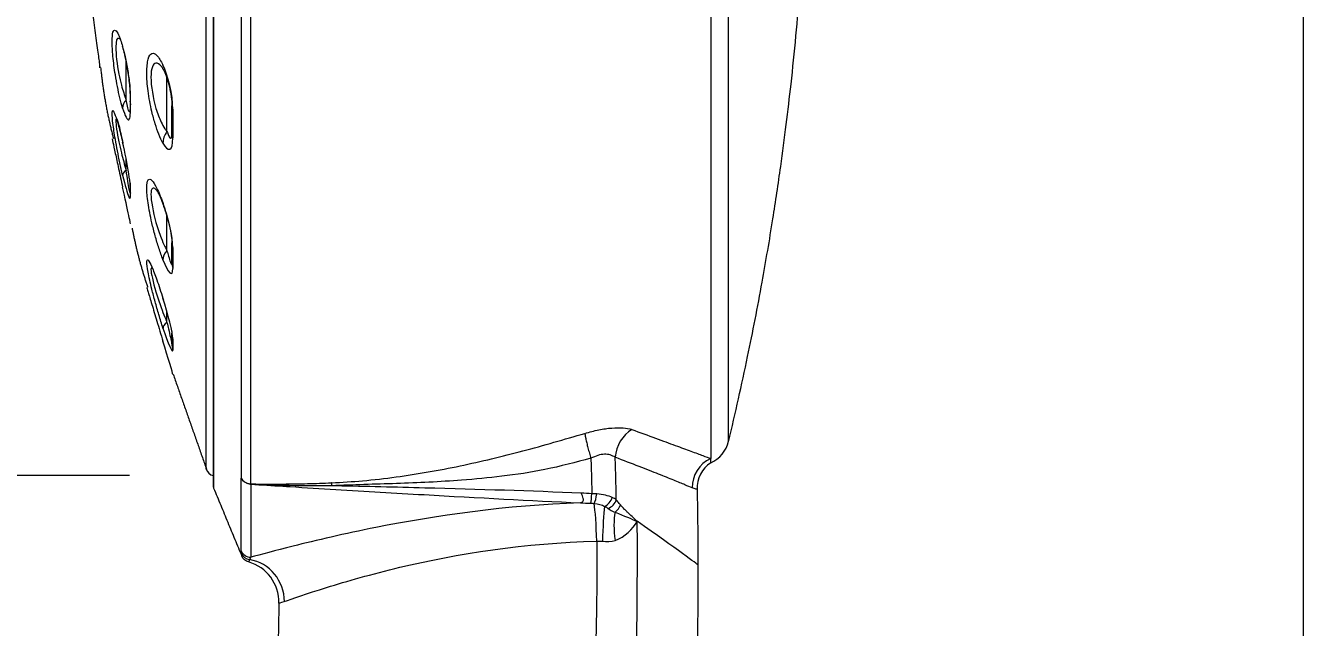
# Model space of a CAD drawing. Extents: x 0 to 1239, y 0 to 509.
# Drawn here: x 261.5 to 323.3, y 213.4 to 242.2 of the extents above; entities that cross this region are included whole.
import ezdxf

# ---------------------------------------------------------------- set-up
doc = ezdxf.new("R2010")
doc.units = 0
doc.header["$LTSCALE"] = 10
doc.header["$MEASUREMENT"] = 0
doc.header["$PDMODE"] = 3
doc.header["$PDSIZE"] = -10
doc.layers.get('0').update_dxf_attribs({"linetype": 'CONTINUOUS'})
doc.layers.get('DEFPOINTS').update_dxf_attribs({"linetype": 'CONTINUOUS'})
doc.layers.add('1', color=7, linetype='CONTINUOUS')
doc.styles.add('Daelim Dimension', font='')
doc.styles.get('Daelim Dimension').set_extended_font_data('NanumGothic')
doc.dimstyles.new('DEFAULT', dxfattribs={"dimscale": 2, "dimtxt": 2, "dimasz": 2, "dimexe": 0, "dimexo": 2, "dimgap": 1, "dimtad": 1, "dimdec": 1, "dimzin": 9, "dimdsep": 46, "dimtxsty": 'Daelim Dimension', "dimcen": 0.5, "dimclrd": 252, "dimclre": 252, "dimclrt": 3, "dimadec": 1, "dimazin": 0, "dimtfac": 1, "dimtdec": 1, "dimtix": 1, "dimtmove": 0, "dimatfit": 3, "dimfxl": 1, "dimtolj": 1, "dimtzin": 1, "dimlwd": 9, "dimlwe": 9, "dimarcsym": 0})

# ---------------------------------------------------------------- blocks, each defined once
blk = doc.blocks.new('*D4')
at = {"color": 5, "lineweight": 9, "ltscale": 0.5, "transparency": 16777216}
for p, q in [((276.298, 292.6), (322.619, 292.6)), ((322.619, 288.6), (322.619, 85.777)), ((242.019, 81.777), (322.619, 81.777))]:
    blk.add_line(p, q, dxfattribs=at)
at = {"color": 5, "ltscale": 0.5, "transparency": 16777216}
for points in [[(321.953, 288.6), (323.286, 288.6), (322.619, 292.6)], [(321.953, 85.777), (323.286, 85.777), (322.619, 81.777)]]:
    blk.add_solid(points, dxfattribs=at)
at = {"layer": 'DEFPOINTS', "color": 0, "ltscale": 0.5, "transparency": 16777216}
for p in [(272.298, 292.6), (238.019, 81.777), (322.619, 81.777)]:
    blk.add_point(p, dxfattribs=at)
at = {"color": 7, "ltscale": 0.5, "transparency": 16777216, "insert": (317.383, 187.188), "char_height": 6, "attachment_point": 5, "rotation": 90, "style": 'Daelim Dimension'}
blk.add_mtext('\\A1;211', dxfattribs=at)
blk = doc.blocks.new('*D5')
at = {"color": 5, "lineweight": 9, "ltscale": 0.5, "transparency": 16777216}
for p, q in [((266.497, 288.525), (251.1, 288.525)), ((251.1, 284.525), (251.1, 224.677)), ((266.497, 220.677), (251.1, 220.677))]:
    blk.add_line(p, q, dxfattribs=at)
at = {"color": 5, "ltscale": 0.5, "transparency": 16777216}
for points in [[(250.434, 284.525), (251.767, 284.525), (251.1, 288.525)], [(250.434, 224.677), (251.767, 224.677), (251.1, 220.677)]]:
    blk.add_solid(points, dxfattribs=at)
at = {"layer": 'DEFPOINTS', "color": 0, "ltscale": 0.5, "transparency": 16777216}
for p in [(270.497, 288.525), (251.1, 220.677), (270.497, 220.677)]:
    blk.add_point(p, dxfattribs=at)
at = {"color": 7, "ltscale": 0.5, "transparency": 16777216, "insert": (244.309, 254.601), "char_height": 6, "attachment_point": 5, "rotation": 90, "style": 'Daelim Dimension'}
blk.add_mtext('\\A1;{\\H1.25x;\\C256;Ø}68', dxfattribs=at)

msp = doc.modelspace()

# ---------------------------------------------------------------- linework, layer by layer
at = {"layer": '1', "color": 7, "linetype": 'Continuous', "lineweight": 13}
for p, q in [((271.837, 292.3), (271.837, 220.56)), ((272.298, 220.29), (272.298, 292.6)), ((270.518, 289.121), (270.518, 220.082)), ((270.17, 220.979), (270.17, 288.224)), ((294.289, 287.906), (294.289, 221.491)), ((295.143, 222.319), (295.143, 286.884)), ((266.338, 238.633), (266.338, 240.476)), ((265.079, 240.177), (265.079, 240.18)), ((268.29, 237.124), (268.29, 239.708)), ((266.547, 238.408), (266.547, 238.434)), ((268.572, 238.183), (268.572, 236.827)), ((266.338, 235.27), (266.338, 235.831)), ((266.547, 234.178), (266.547, 234.192)), ((268.29, 231.43), (268.29, 233.088)), ((268.572, 231.563), (268.572, 230.578)), ((268.29, 228.005), (268.29, 228.545)), ((268.572, 227.198), (268.572, 226.68)), ((268.572, 225.504), (268.572, 225.516)), ((271.838, 217.075), (271.838, 220.557)), ((272.292, 220.269), (272.292, 216.776))]:
    msp.add_line(p, q, dxfattribs=at)
at = {"layer": '1', "color": 7, "linetype": 'Continuous', "lineweight": 18}
for p, q in [((270.497, 289.011), (270.497, 220.191)), ((266.525, 238.546), (266.525, 238.571)), ((268.524, 237.016), (268.524, 238.357)), ((266.525, 234.352), (266.525, 234.365)), ((266.546, 232.716), (266.547, 232.707)), ((268.524, 230.833), (268.524, 231.807)), ((268.524, 226.977), (268.524, 227.489)), ((271.838, 220.557), (271.837, 220.56)), ((272.238, 220.289), (272.238, 220.282)), ((272.19, 216.554), (272.189, 216.552))]:
    msp.add_line(p, q, dxfattribs=at)
for centre, radius, start, end in [((293.685, 222.669), 1.5, 293.77142, 346.48394), ((295.135, 220.058), 1.5, 124.31685, 181.30351), ((270.637, 221.157), 0.5, 200.90088, 253.73698), ((270.797, 220.191), 0.3, 180, 201.48484), ((271.645, 214.627), 2, 358.87862, 74.2139)]:
    msp.add_arc(centre, radius, start, end, dxfattribs=at)
at = {"layer": '1', "color": 7, "linetype": 'Continuous', "lineweight": 18, "extrusion": (0, 0, -1)}
msp.add_arc((-272.325, 217.033), 0.5, 285.7861, 336.37656, dxfattribs=at)
at = {"layer": '1', "color": 7, "linetype": 'Continuous', "lineweight": 13}
for centre, major_axis, ratio, start_param, end_param in [((266.951, 241.314), (0.768, 0.223), 0.644461, 2.929366, 3.225859), ((266.951, 238.389), (0.766, 0.23), 0.67172, 2.272821, 2.969684), ((269.056, 236.756), (0.878, 0.479), 0.794845, 2.089679, 2.767708), ((266.951, 235.206), (0.779, 0.184), 0.370072, 2.384959, 3.081822), ((269.056, 233.934), (0.939, 0.344), 0.532582, 2.913526, 3.209486), ((269.056, 231.243), (0.933, 0.361), 0.591366, 2.274383, 2.952412), ((269.056, 229.431), (0.954, 0.301), 0.260895, 3.023739, 3.265712), ((269.056, 228.016), (0.951, 0.308), 0.329999, 2.392717, 3.070746), ((269.056, 227.392), (0.957, 0.291), 0.03633, 2.96891, 3.166156), ((291.017, 221.594), (-0.522, -1.406), 0.845009, 3.953017, 5.044547), ((294.893, 220.126), (-0.55, -1.396), 0.990409, 3.938422, 5.107345), ((288.719, 219.798), (-0.068, -0.495), 0.241791, 0.465728, 1.609611), ((288.686, 217.548), (-0.044, 2), 0.07539, 4.709308, 5.830934), ((289.343, 219.507), (-0.385, -0.319), 0.728057, 1.102948, 2.311081), ((272.297, 217.274), (0.5, 0), 0.995323, 3.553142, 4.703662), ((272.307, 217.155), (0.494, 0.075), 0.994828, 3.402967, 4.41939), ((271.951, 214.693), (-0.554, 1.922), 0.972943, 4.421123, 5.84877)]:
    msp.add_ellipse(centre, major_axis=major_axis, ratio=ratio, start_param=start_param, end_param=end_param, dxfattribs=at)
at = {"layer": '1', "color": 7, "linetype": 'Continuous', "lineweight": 18}
for centre, major_axis, ratio, start_param, end_param in [((265.869, 240.302), (0.8, 0), 0.999814, 3.141593, 3.295239), ((267.325, 238.571), (0.8, 0), 0.738431, 3.141593, 3.376008), ((267.325, 238.546), (-0.8, 0), 0.739586, 0, 0.234415), ((269.524, 238.357), (-1, 0), 0.564247, 0, 0.313888), ((269.524, 237.016), (1, 0), 0.610836, 3.141593, 3.455481), ((267.325, 234.365), (0.8, 0), 0.932162, 3.141593, 3.376008), ((267.325, 234.352), (-0.8, 0), 0.932781, 0, 0.234415), ((269.524, 231.807), (-1, 0), 0.791757, 0, 0.313888), ((269.524, 230.833), (1, 0), 0.825606, 3.141593, 3.455481), ((269.524, 227.489), (-1, 0), 0.941765, 0, 0.313888), ((269.524, 226.977), (1, 0), 0.95956, 3.141593, 3.455481), ((272.295, 220.741), (-0.5, 0), 0.902957, 0.411505, 1.57674), ((272.297, 220.738), (-0.5, 0), 0.902957, 0.411549, 1.45248), ((271.969, 270.313), (55.4, 0), 0.902958, 4.717243, 4.718332), ((273.848, 220.136), (0.001, -0.154), 0.06588, 3.583979, 4.233587), ((289.225, 217.544), (0.068, 1.999), 0.059104, 0.58893, 1.575202), ((289.214, 219.625), (-0.289, -0.408), 0.658101, 0.827819, 2.023829), ((289.536, 219.269), (-0.37, -0.336), 0.754515, 1.387842, 2.281452), ((290.447, 217.591), (-0.327, 1.973), 0.361279, 0.764358, 1.515616)]:
    msp.add_ellipse(centre, major_axis=major_axis, ratio=ratio, start_param=start_param, end_param=end_param, dxfattribs=at)
for points, knots in [([(295.143, 222.319), (295.467, 223.666), (296.034, 226.192), (296.727, 229.741), (297.242, 232.771), (297.618, 235.289), (297.903, 237.436), (298.148, 239.515), (298.371, 241.692), (298.579, 244.13), (298.77, 246.978), (298.927, 250.512), (298.969, 253.146), (298.969, 254.601)], [0, 0, 0, 0, 0.127492, 0.238457, 0.332806, 0.410489, 0.472843, 0.532186, 0.603305, 0.674314, 0.75745, 0.866048, 1, 1, 1, 1]), ([(264.701, 243.014), (264.721, 242.872), (264.76, 242.58), (264.849, 241.926), (264.96, 241.101), (265.064, 240.316), (265.074, 240.226), (265.079, 240.18)], [0, 0, 0, 0, 0.122348, 0.250537, 0.500701, 0.740241, 1, 1, 1, 1]), ([(266.194, 241.058), (266.248, 240.873), (266.32, 240.574), (266.404, 240.122), (266.456, 239.776), (266.494, 239.434), (266.525, 238.988), (266.531, 238.705), (266.526, 238.536)], [0, 0, 0, 0, 0.244402, 0.365804, 0.486757, 0.609126, 0.734486, 1, 1, 1, 1]), ([(268.066, 240.189), (268.046, 240.212), (268.027, 240.235), (268.008, 240.255), (268.008, 240.255)], [0, 0, 0, 0, 0.99344, 1, 1, 1, 1]), ([(268.15, 240.035), (268.2, 239.933), (268.292, 239.702), (268.414, 239.269), (268.501, 238.782), (268.523, 238.471), (268.527, 238.313)], [0, 0, 0, 0, 0.252254, 0.50235, 0.747913, 1, 1, 1, 1]), ([(266.525, 238.546), (266.525, 238.367), (266.525, 238.237), (266.517, 238.127), (266.514, 238.104), (266.509, 238.089)], [0, 0, 0, 0, 0.712473, 0.712473, 1, 1, 1, 1]), ([(265.896, 237.733), (265.904, 237.724), (265.927, 237.661), (265.994, 237.413), (266.081, 237.041), (266.148, 236.735), (266.184, 236.563)], [0, 0, 0, 0, 0.236977, 0.482108, 0.736718, 1, 1, 1, 1]), ([(268.29, 237.124), (268.314, 237.058), (268.375, 236.891), (268.458, 236.774), (268.514, 236.816), (268.521, 236.957), (268.524, 237.016)], [0, 0, 0, 0, 0.200407, 0.49953, 0.790901, 1, 1, 1, 1]), ([(265.669, 236.778), (265.669, 236.778), (265.669, 236.778), (265.694, 236.666), (265.812, 236.114), (265.975, 235.365), (266.104, 234.772), (266.169, 234.471)], [0, 0, 0, 0, 0.002276, 0.243669, 0.495566, 0.744115, 1, 1, 1, 1]), ([(266.547, 234.192), (266.547, 234.287), (266.547, 234.388), (266.523, 234.687), (266.499, 234.884), (266.395, 235.563), (266.283, 236.134), (266.169, 236.621)], [0, 0, 0, 0, 0.25, 0.25, 0.5, 0.5, 1, 1, 1, 1]), ([(266.547, 232.707), (266.547, 232.707), (266.547, 232.71), (266.523, 232.83), (266.499, 232.946), (266.395, 233.434), (266.283, 233.953), (266.169, 234.471)], [0, 0, 0, 0, 0.25, 0.25, 0.5, 0.5, 1, 1, 1, 1]), ([(268.128, 233.564), (268.182, 233.418), (268.281, 233.118), (268.41, 232.628), (268.501, 232.143), (268.524, 231.873), (268.527, 231.745)], [0, 0, 0, 0, 0.257683, 0.509392, 0.752915, 1, 1, 1, 1]), ([(268.29, 231.43), (268.314, 231.339), (268.375, 231.109), (268.458, 230.86), (268.514, 230.754), (268.521, 230.81), (268.524, 230.833)], [0, 0, 0, 0, 0.200407, 0.49953, 0.790901, 1, 1, 1, 1]), ([(267.325, 229.671), (267.325, 229.671), (267.326, 229.667), (267.373, 229.511), (267.554, 228.905), (267.808, 228.062), (268, 227.427), (268.099, 227.1)], [0, 0, 0, 0, 0.000415, 0.250999, 0.499205, 0.742244, 1, 1, 1, 1]), ([(268.29, 228.005), (268.314, 227.896), (268.375, 227.627), (268.458, 227.27), (268.514, 227.027), (268.521, 226.991), (268.524, 226.977)], [0, 0, 0, 0, 0.200407, 0.49953, 0.790901, 1, 1, 1, 1]), ([(288.271, 222.698), (288.494, 222.759), (288.938, 222.879), (289.563, 222.965), (290.122, 222.981), (290.384, 222.915), (290.515, 222.882)], [0, 0, 0, 0, 0.254568, 0.505524, 0.753028, 1, 1, 1, 1]), ([(288.559, 221.506), (288.564, 221.348), (288.569, 221.19), (288.583, 220.694), (288.592, 220.356), (288.601, 219.95), (288.602, 219.882), (288.604, 219.814)], [0, 0, 0, 0, 0.280463, 0.280463, 0.87932, 0.87932, 1, 1, 1, 1]), ([(293.406, 220.092), (293.299, 220.136), (293.082, 220.226), (292.539, 220.451), (291.813, 220.743), (290.891, 221.106), (290.117, 221.402), (289.724, 221.553)], [0, 0, 0, 0, 0.186365, 0.379415, 0.579269, 0.786065, 1, 1, 1, 1]), ([(272.238, 220.282), (272.512, 220.278), (273.047, 220.27), (273.582, 220.274), (273.842, 220.276)], [0, 0, 0, 0, 0.51239, 1, 1, 1, 1]), ([(272.238, 220.282), (272.238, 220.282), (272.238, 220.282), (272.238, 220.281), (272.238, 220.281), (272.239, 220.28), (272.24, 220.28), (272.243, 220.278), (272.247, 220.277), (272.256, 220.275), (272.262, 220.274), (272.268, 220.273)], [0, 0, 0, 0, 0.036975, 0.036975, 0.084911, 0.084911, 0.173029, 0.173029, 0.465347, 0.465347, 1, 1, 1, 1]), ([(272.268, 220.273), (272.27, 220.272), (272.272, 220.272), (272.278, 220.271), (272.283, 220.27), (272.289, 220.269), (272.291, 220.269), (272.292, 220.269)], [0, 0, 0, 0, 0.241366, 0.241366, 0.823214, 0.823214, 1, 1, 1, 1]), ([(288.099, 219.838), (285.701, 219.942), (283.206, 220.018), (279.229, 220.121), (277.816, 220.154), (276.304, 220.189), (276.233, 220.191), (276.163, 220.192)], [0, 0, 0, 0, 0.640474, 0.640474, 0.983248, 0.983248, 1, 1, 1, 1]), ([(288.057, 219.376), (288.105, 219.392), (288.21, 219.424), (288.207, 219.61), (288.139, 219.754), (288.099, 219.838)], [0, 0, 0, 0, 0.266102, 0.573528, 1, 1, 1, 1]), ([(289.97, 219.277), (289.95, 219.299), (289.93, 219.323), (289.865, 219.403), (289.82, 219.46), (289.774, 219.515)], [0, 0, 0, 0, 0.300602, 0.300602, 1, 1, 1, 1]), ([(290.77, 218.491), (290.64, 218.613), (290.51, 218.735), (290.376, 218.864), (290.376, 218.864), (290.376, 218.864), (290.376, 218.865), (290.376, 218.865), (290.375, 218.866), (290.373, 218.868), (290.369, 218.871), (290.362, 218.878), (290.347, 218.893), (290.318, 218.921), (290.259, 218.979), (290.14, 219.096), (290.038, 219.205), (289.97, 219.277)], [0, 0, 0, 0, 0.500088, 0.500149, 0.500211, 0.500333, 0.500578, 0.501067, 0.502045, 0.504002, 0.507916, 0.515743, 0.531397, 0.562699, 0.625281, 0.750347, 1, 1, 1, 1]), ([(289.377, 219.113), (289.445, 219.063), (289.55, 218.985), (289.674, 218.947), (289.718, 218.934)], [0, 0, 0, 0, 0.644978, 1, 1, 1, 1]), ([(244.829, 92.953), (258.812, 110.876), (270.356, 130.679), (282.482, 162.566), (285.621, 173.452), (289.847, 195.738), (290.915, 207.104), (290.77, 218.491)], [0, 0, 0, 0, 0.5, 0.5, 0.75, 0.75, 1, 1, 1, 1]), ([(273.901, 214.657), (274.254, 214.782), (274.971, 215.034), (276.877, 215.628), (278.086, 215.974), (282.116, 216.933), (285.439, 217.469), (288.837, 217.545)], [0, 0, 0, 0, 0.25, 0.25, 0.5, 0.5, 1, 1, 1, 1]), ([(293.679, 216.412), (293.683, 213.428), (293.535, 207.426), (292.851, 198.42), (291.708, 189.398), (290.119, 180.398), (287.426, 168.483), (283.932, 156.847), (279.816, 145.735), (276.476, 137.716), (272.848, 129.863), (268.869, 122.03), (264.456, 114.084), (259.503, 105.905), (254.149, 97.794), (250.372, 92.511), (248.589, 90.104)], [0, 0, 0, 0, 0.066499, 0.133873, 0.201247, 0.268621, 0.335995, 0.470742, 0.538116, 0.60549, 0.672864, 0.740238, 0.807612, 0.874986, 0.94236, 1, 1, 1, 1]), ([(273.645, 214.588), (273.601, 212.348), (273.37, 207.133), (272.701, 200.485), (271.85, 194.7), (271.093, 190.434), (270.227, 186.256), (268.944, 180.828), (267.104, 174.229), (264.453, 166.303), (261.234, 158.088), (258.253, 151.519), (255.953, 146.901), (254.328, 143.754), (252.127, 139.706), (249.263, 134.796), (246.24, 129.948), (243.134, 125.272), (240.033, 120.87), (237.033, 116.833), (234.24, 113.249), (231.761, 110.196), (229.708, 107.752), (228.574, 106.436), (228.111, 105.904), (228.027, 105.808)], [0, 0, 0, 0, 0.056439, 0.131201, 0.168582, 0.205963, 0.243344, 0.280725, 0.355487, 0.430249, 0.50501, 0.579772, 0.598463, 0.617153, 0.654534, 0.691915, 0.729296, 0.766677, 0.804058, 0.841439, 0.87882, 0.916201, 0.953582, 0.990962, 1, 1, 1, 1])]:
    msp.add_open_spline(points, degree=3, knots=knots, dxfattribs=at)
at = {"layer": '1', "color": 7, "linetype": 'Continuous', "lineweight": 13}
for points, knots in [([(266.169, 238.25), (266.125, 238.407), (266.039, 238.712), (265.919, 239.268), (265.799, 239.945), (265.693, 240.741), (265.657, 241.464), (265.694, 241.942), (265.812, 242.009), (265.975, 241.807), (266.104, 241.404), (266.169, 241.2)], [0, 0, 0, 0, 0.087618, 0.169383, 0.250858, 0.377472, 0.50113, 0.621828, 0.747779, 0.872055, 1, 1, 1, 1]), ([(266.034, 241.538), (266.019, 241.555), (265.909, 241.653), (265.784, 241.334), (265.923, 240.145), (266.133, 239.222), (266.259, 238.859), (266.338, 238.633)], [0, 0, 0, 0, 0.047496, 0.362845, 0.677954, 0.800212, 1, 1, 1, 1]), ([(266.547, 238.434), (266.547, 238.611), (266.547, 238.795), (266.523, 239.234), (266.499, 239.485), (266.395, 240.262), (266.283, 240.81), (266.169, 241.2)], [0, 0, 0, 0, 0.25, 0.25, 0.5, 0.5, 1, 1, 1, 1]), ([(268.099, 236.565), (268.032, 236.699), (267.903, 236.958), (267.72, 237.487), (267.535, 238.183), (267.366, 239.063), (267.303, 239.994), (267.373, 240.65), (267.554, 240.917), (267.808, 240.829), (268, 240.485), (268.099, 240.308)], [0, 0, 0, 0, 0.087559, 0.169343, 0.250406, 0.377797, 0.500268, 0.625545, 0.749633, 0.871138, 1, 1, 1, 1]), ([(268.008, 240.255), (267.92, 240.351), (267.674, 240.517), (267.424, 239.898), (267.675, 238.406), (267.974, 237.628), (268.158, 237.288), (268.255, 237.168), (268.29, 237.124)], [0, 0, 0, 0, 0.145282, 0.427018, 0.709009, 0.854168, 0.947545, 1, 1, 1, 1]), ([(266.512, 239.378), (266.515, 239.308), (266.517, 239.237), (266.525, 238.956), (266.525, 238.75), (266.525, 238.571)], [0, 0, 0, 0, 0.247307, 0.247307, 1, 1, 1, 1]), ([(266.169, 238.25), (266.283, 237.872), (266.395, 237.655), (266.499, 237.711), (266.524, 237.792), (266.547, 238.053), (266.547, 238.229), (266.547, 238.408)], [0, 0, 0, 0, 0.5, 0.5, 0.75, 0.75, 1, 1, 1, 1]), ([(266.509, 238.089), (266.503, 238.067), (266.495, 238.062), (266.45, 238.111), (266.394, 238.328), (266.338, 238.633)], [0, 0, 0, 0, 0.229713, 0.229713, 1, 1, 1, 1]), ([(266.169, 235.04), (266.125, 235.234), (266.039, 235.609), (265.919, 236.203), (265.799, 236.862), (265.693, 237.554), (265.657, 238.029), (265.694, 238.196), (265.812, 237.936), (265.975, 237.426), (266.104, 236.892), (266.169, 236.621)], [0, 0, 0, 0, 0.087618, 0.169383, 0.250858, 0.377472, 0.50113, 0.621828, 0.747779, 0.872055, 1, 1, 1, 1]), ([(265.891, 237.736), (265.859, 237.767), (265.81, 237.687), (265.923, 236.919), (266.133, 235.994), (266.259, 235.547), (266.338, 235.27)], [0, 0, 0, 0, 0.215144, 0.603299, 0.753899, 1, 1, 1, 1]), ([(266.525, 234.352), (266.525, 234.257), (266.525, 234.213), (266.513, 234.226), (266.502, 234.282), (266.45, 234.563), (266.394, 234.899), (266.338, 235.27)], [0, 0, 0, 0, 0.25, 0.25, 0.5, 0.5, 1, 1, 1, 1]), ([(266.169, 235.04), (266.283, 234.558), (266.395, 234.165), (266.499, 233.932), (266.524, 233.914), (266.547, 233.99), (266.547, 234.083), (266.547, 234.178)], [0, 0, 0, 0, 0.5, 0.5, 0.75, 0.75, 1, 1, 1, 1]), ([(268.099, 230.993), (268.032, 231.174), (267.903, 231.526), (267.72, 232.141), (267.535, 232.882), (267.366, 233.738), (267.303, 234.494), (267.373, 234.881), (267.554, 234.844), (267.808, 234.458), (268, 233.966), (268.099, 233.712)], [0, 0, 0, 0, 0.087559, 0.169343, 0.250406, 0.377797, 0.500268, 0.625545, 0.749633, 0.871138, 1, 1, 1, 1]), ([(267.786, 234.328), (267.778, 234.337), (267.628, 234.5), (267.424, 234.364), (267.675, 232.996), (267.974, 232.112), (268.158, 231.676), (268.255, 231.495), (268.29, 231.43)], [0, 0, 0, 0, 0.016904, 0.340957, 0.665303, 0.832264, 0.939667, 1, 1, 1, 1]), ([(268.099, 227.731), (268.032, 227.943), (267.903, 228.352), (267.72, 228.994), (267.535, 229.707), (267.366, 230.456), (267.303, 230.962), (267.373, 231.043), (267.554, 230.705), (267.808, 230.059), (268, 229.466), (268.099, 229.161)], [0, 0, 0, 0, 0.087559, 0.169343, 0.250406, 0.377797, 0.500268, 0.625545, 0.749633, 0.871138, 1, 1, 1, 1]), ([(267.589, 230.578), (267.548, 230.621), (267.475, 230.588), (267.675, 229.702), (267.974, 228.798), (268.158, 228.308), (268.255, 228.085), (268.29, 228.005)], [0, 0, 0, 0, 0.194798, 0.591075, 0.795065, 0.926286, 1, 1, 1, 1]), ([(276.164, 220.334), (276.658, 220.362), (277.686, 220.421), (279.74, 220.661), (281.798, 221.023), (283.813, 221.477), (285.81, 221.979), (287.287, 222.411), (288.271, 222.698)], [0, 0, 0, 0, 0.12008, 0.250381, 0.501072, 0.626288, 0.751115, 1, 1, 1, 1]), ([(290.515, 222.882), (290.905, 222.741), (291.676, 222.461), (292.613, 222.117), (293.367, 221.839), (293.944, 221.623), (294.174, 221.535), (294.289, 221.491)], [0, 0, 0, 0, 0.208256, 0.411317, 0.610219, 0.806062, 1, 1, 1, 1]), ([(289.724, 221.553), (289.65, 221.596), (289.512, 221.677), (289.213, 221.71), (288.885, 221.66), (288.669, 221.558), (288.559, 221.506)], [0, 0, 0, 0, 0.272839, 0.514065, 0.753638, 1, 1, 1, 1]), ([(288.559, 221.506), (287.83, 221.313), (286.428, 220.94), (284.354, 220.634), (282.501, 220.456), (280.82, 220.358), (279.263, 220.297), (277.711, 220.251), (276.679, 220.212), (276.163, 220.192)], [0, 0, 0, 0, 0.18077, 0.347879, 0.502293, 0.627441, 0.75204, 0.876133, 1, 1, 1, 1]), ([(289.774, 219.515), (289.771, 219.691), (289.767, 219.868), (289.756, 220.383), (289.747, 220.723), (289.733, 221.226), (289.729, 221.389), (289.724, 221.553)], [0, 0, 0, 0, 0.259237, 0.259237, 0.759351, 0.759351, 1, 1, 1, 1]), ([(273.833, 220.172), (273.95, 220.165), (274.067, 220.158), (274.914, 220.106), (275.639, 220.061), (277.792, 219.931), (279.201, 219.847), (283.167, 219.621), (285.658, 219.488), (288.057, 219.376)], [0, 0, 0, 0, 0.023071, 0.023071, 0.168021, 0.168021, 0.45792, 0.45792, 1, 1, 1, 1]), ([(273.842, 220.276), (274.23, 220.28), (275.005, 220.289), (275.778, 220.319), (276.164, 220.334)], [0, 0, 0, 0, 0.500346, 1, 1, 1, 1]), ([(293.635, 220.023), (293.626, 220.023), (293.607, 220.023), (293.473, 220.069), (293.406, 220.092)], [0, 0, 0, 0, 0.499971, 1, 1, 1, 1]), ([(288.057, 219.376), (284.519, 219.256), (281.107, 218.763), (276.779, 217.9), (275.414, 217.579), (273.464, 217.091), (272.759, 216.903), (272.293, 216.776)], [0, 0, 0, 0, 0.513419, 0.513419, 0.78575, 0.78575, 1, 1, 1, 1]), ([(288.837, 217.545), (288.9, 206.408), (287.829, 195.201), (283.623, 173.283), (280.51, 162.568), (272.509, 141.663), (267.672, 131.595), (256.557, 112.174), (250.301, 102.866), (243.46, 94.046)], [0, 0, 0, 0, 0.25, 0.25, 0.5, 0.5, 0.75, 0.75, 1, 1, 1, 1]), ([(272.236, 216.663), (272.222, 216.631), (272.197, 216.569), (272.192, 216.558), (272.19, 216.554)], [0, 0, 0, 0, 0.526201, 1, 1, 1, 1])]:
    msp.add_open_spline(points, degree=3, knots=knots, dxfattribs=at)
at = {"layer": '1', "color": 7, "linetype": 'Continuous', "lineweight": 18}
for points, degree in [([(268.032, 240.227), (268.15, 240.035)], 1), ([(265.117, 240.185), (265.289, 238.465), (265.731, 236.791)], 2), ([(267.791, 234.321), (267.931, 234.135), (268.128, 233.564)], 2), ([(266.623, 232.508), (266.894, 231.07), (267.366, 229.682)], 2), ([(268.497, 227.684), (268.514, 227.579), (268.524, 227.491), (268.527, 227.415)], 3), ([(268.572, 225.516), (268.572, 225.54), (268.332, 226.335), (268.099, 227.1)], 3), ([(268.586, 225.52), (270.181, 220.983)], 1), ([(294.289, 221.296), (294.289, 221.296), (294.289, 221.362), (294.289, 221.491)], 3), ([(270.518, 220.082), (271.875, 216.814)], 1), ([(273.838, 220.207), (273.318, 220.223), (272.794, 220.246), (272.268, 220.273)], 3), ([(272.292, 220.269), (272.809, 220.237), (273.323, 220.204), (273.833, 220.172)], 3), ([(276.163, 220.192), (275.395, 220.182), (274.62, 220.186), (273.838, 220.207)], 3), ([(288.604, 219.814), (288.435, 219.823), (288.267, 219.831), (288.099, 219.839)], 3), ([(293.635, 220.023), (293.663, 218.819), (293.677, 217.615), (293.679, 216.412)], 3), ([(289.718, 218.934), (290.156, 218.747), (290.489, 218.618), (290.77, 218.491)], 3), ([(289.718, 217.582), (290.193, 217.738), (290.563, 218.12), (290.77, 218.491)], 3), ([(293.679, 216.412), (293.679, 216.412), (292.671, 217.168), (290.77, 218.495)], 3), ([(271.849, 216.956), (271.843, 216.995), (271.838, 217.037), (271.838, 217.075)], 3), ([(271.867, 216.833), (271.867, 216.833), (271.861, 216.873), (271.849, 216.956)], 3)]:
    msp.add_open_spline(points, degree=degree, dxfattribs=at)
at = {"layer": '1', "color": 7, "linetype": 'Continuous', "lineweight": 13}
for points in [[(268.572, 238.183), (268.572, 238.893), (268.332, 239.835), (268.099, 240.308)], [(268.099, 236.565), (268.331, 236.14), (268.572, 236.144), (268.572, 236.827)], [(266.521, 234.722), (266.525, 234.577), (266.525, 234.455), (266.525, 234.365)], [(268.572, 231.563), (268.572, 232.088), (268.332, 233.076), (268.099, 233.712)], [(268.099, 230.993), (268.331, 230.393), (268.572, 230.091), (268.572, 230.578)], [(268.572, 227.198), (268.572, 227.487), (268.332, 228.424), (268.099, 229.161)], [(268.099, 227.731), (268.331, 227.015), (268.572, 226.437), (268.572, 226.68)], [(288.554, 219.359), (288.574, 219.438), (288.594, 219.624), (288.604, 219.814)], [(288.841, 219.801), (288.763, 219.807), (288.683, 219.811), (288.604, 219.814)], [(288.057, 219.376), (288.222, 219.371), (288.388, 219.365), (288.554, 219.359)], [(288.554, 219.359), (288.607, 219.357), (288.661, 219.353), (288.712, 219.348)], [(288.712, 219.348), (288.91, 219.327), (289.086, 219.28), (289.216, 219.209)], [(289.582, 219.632), (289.396, 219.72), (289.138, 219.776), (288.841, 219.801)], [(289.216, 219.209), (289.275, 219.179), (289.328, 219.147), (289.377, 219.113)], [(289.774, 219.515), (289.721, 219.558), (289.658, 219.597), (289.582, 219.632)], [(290.77, 218.495), (290.77, 218.493), (290.77, 218.492), (290.77, 218.491)], [(288.837, 217.545), (288.928, 217.548), (289.017, 217.546), (289.107, 217.54)], [(289.107, 217.54), (289.319, 217.524), (289.523, 217.519), (289.718, 217.582)], [(272.293, 216.776), (272.274, 216.738), (272.255, 216.701), (272.236, 216.663)], [(273.645, 214.588), (273.644, 214.588), (273.732, 214.597), (273.901, 214.657)]]:
    msp.add_open_spline(points, degree=3, dxfattribs=at)
msp.add_rational_spline([(288.271, 222.698), (288.313, 222.331), (288.559, 221.506)], [1, 0.848701129069, 1], degree=2, dxfattribs=at)
at = {"layer": '1', "color": 7, "linetype": 'Continuous', "lineweight": 18}
for points, weights in [([(273.833, 220.172), (273.836, 220.184), (273.838, 220.207)], [1, 0.906701339219, 0.91764094632]), ([(276.165, 220.334), (276.159, 220.292), (276.163, 220.192)], [1, 0.840790855259, 1])]:
    msp.add_rational_spline(points, weights, degree=2, dxfattribs=at)

# ---------------------------------------------------------------- dimensions: what is measured, and where the dimension line sits
at = {"color": 5, "ltscale": 0.5}
dim = msp.add_linear_dim(base=(322.619, 81.777), p1=(272.298, 292.6), p2=(238.019, 81.777), angle=90, dimstyle='DEFAULT', override={"dimtxt": 3, "dimdec": 0, "dimclrd": 5, "dimclre": 5, "dimclrt": 7}, dxfattribs=at)
dim.commit()
dim.dimension.update_dxf_attribs({"geometry": '*D4', "text_midpoint": (322.619, 187.188), "dimtype": 160})
dim = msp.add_linear_dim(base=(251.1, 220.677), p1=(270.497, 288.525), p2=(270.497, 220.677), angle=90, text='{\\H1.25x;\\C256;Ø}68', dimstyle='DEFAULT', override={"dimtxt": 3, "dimclrd": 5, "dimclre": 5, "dimclrt": 7}, dxfattribs=at)
dim.commit()
dim.dimension.update_dxf_attribs({"geometry": '*D5', "text_midpoint": (244.309, 254.601)})

doc.saveas('drawing.dxf')
